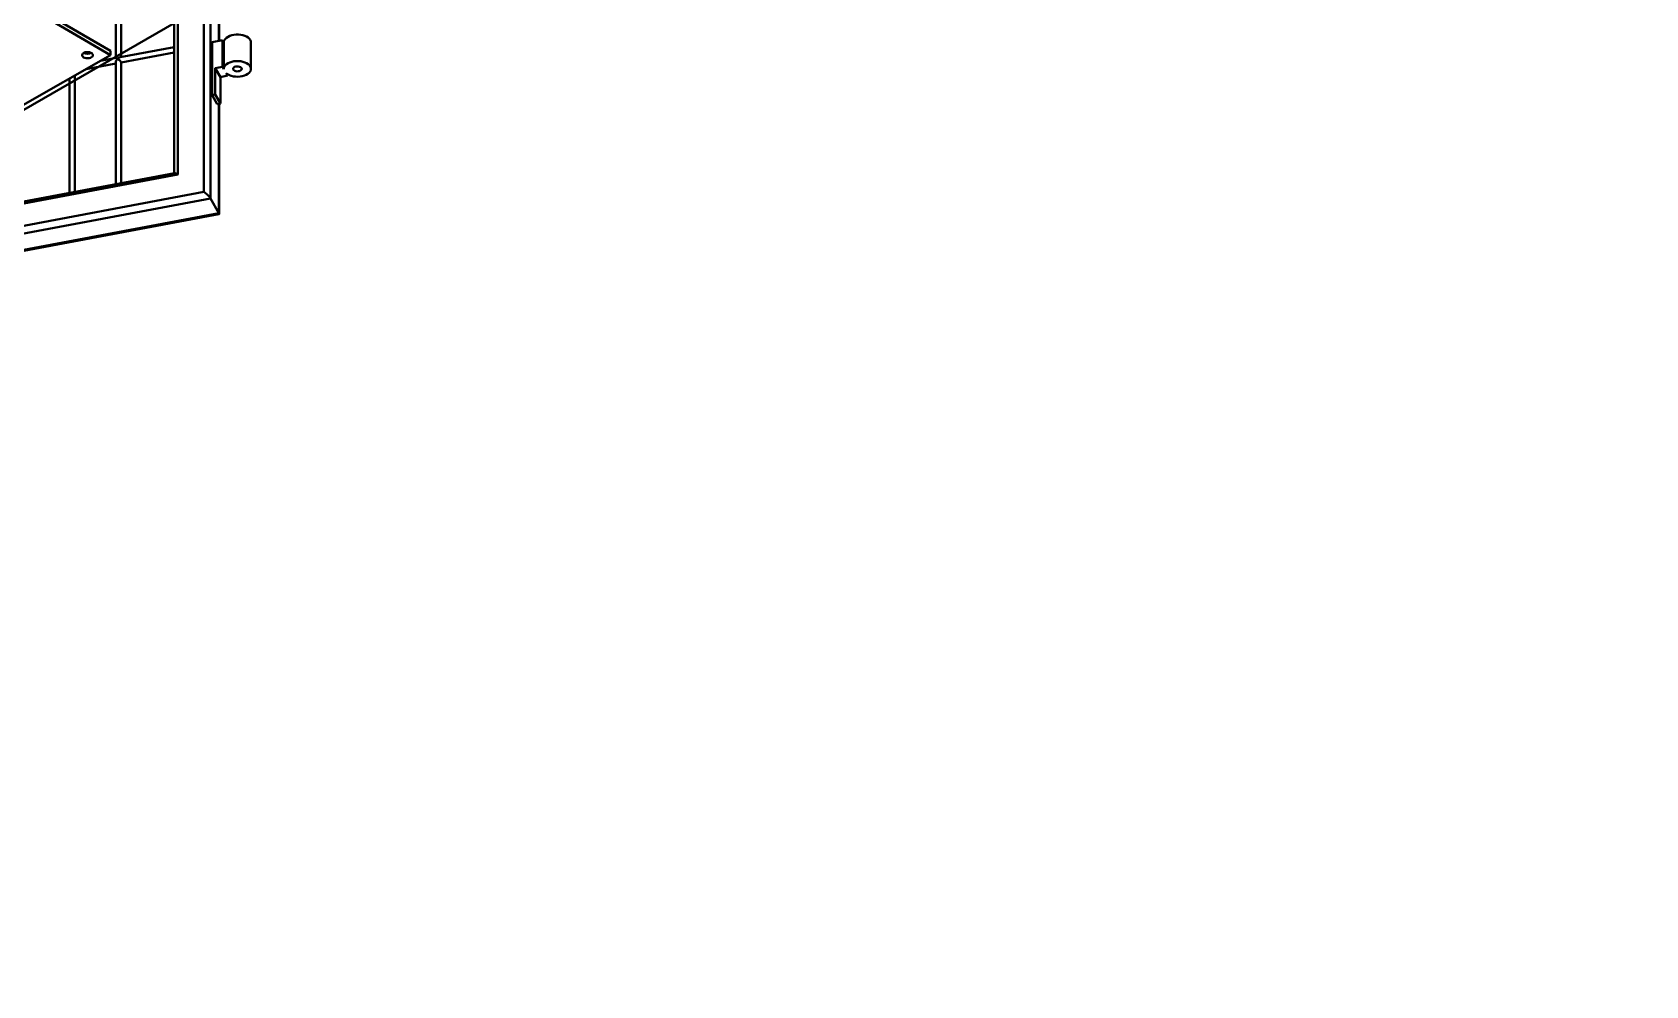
# Model space of a CAD drawing. Header units: millimetres. Extents: x 0 to 297, y 0 to 210.
# Drawn here: x 226.64 to 241.54, y 72.21 to 81.01 of the extents above; entities that cross this region are included whole.
import ezdxf

# ---------------------------------------------------------------- set-up
doc = ezdxf.new("R2010")
doc.units = ezdxf.units.MM
doc.layers.add('轮廓实线层', color=7, linetype='Continuous', lineweight=40)

msp = doc.modelspace()

# ---------------------------------------------------------------- linework, layer by layer
at = {"layer": '轮廓实线层', "color": 7, "linetype": 'Continuous', "lineweight": 40}
for p, q in [((212.5478, 72.2072), (241.5392, 88.9436)), ((228.3626, 80.9321), (228.3626, 82.5985)), ((227.9475, 82.3617), (227.9475, 79.7105)), ((227.4073, 81.909), (227.4073, 80.7734)), ((227.4573, 80.7828), (227.4573, 81.909)), ((226.5146, 81.3327), (227.3582, 80.84)), ((226.5146, 81.2919), (227.3582, 80.7992)), ((228.2982, 80.92), (228.3933, 80.9379)), ((228.3933, 80.9379), (228.3933, 80.6929)), ((228.3933, 80.9379), (228.4056, 80.916)), ((227.3582, 80.7992), (226.5048, 80.3122)), ((227.3582, 80.84), (227.3582, 80.7992)), ((227.9475, 80.8748), (227.4468, 80.7808)), ((227.4573, 80.7319), (227.9475, 80.824)), ((228.2982, 80.4301), (228.2982, 80.92)), ((228.4056, 80.9181), (228.4056, 80.6732)), ((228.6556, 80.6732), (228.6556, 80.9181)), ((227.1337, 80.6711), (227.4073, 80.7225)), ((227.4086, 80.7736), (227.2666, 80.7469)), ((227.4073, 80.7332), (227.4073, 79.6091)), ((227.4573, 79.6184), (227.4573, 80.7332)), ((228.3933, 80.6929), (228.3268, 80.6804)), ((228.3268, 80.6804), (228.3268, 80.4354)), ((228.3268, 80.6804), (228.3732, 80.5981)), ((228.3933, 80.6929), (228.4057, 80.6709)), ((228.4274, 80.6325), (228.4397, 80.6106)), ((226.9794, 80.5831), (226.9794, 79.5287)), ((227.0294, 79.5381), (227.0294, 80.6116)), ((228.4397, 80.6106), (228.3732, 80.5981)), ((228.3732, 80.5981), (228.3732, 80.3531)), ((228.4397, 80.6236), (228.4397, 80.6106)), ((228.3268, 80.4354), (228.2982, 80.4301)), ((228.2982, 80.4301), (228.3446, 80.3477)), ((228.3268, 80.4354), (228.3732, 80.3531)), ((228.3732, 80.3531), (228.3446, 80.3477)), ((228.3626, 79.3335), (228.3626, 80.3511)), ((227.982, 79.6965), (220.4127, 78.2745)), ((227.9501, 79.711), (220.4571, 78.3034)), ((228.2828, 79.4777), (220.1429, 77.9485)), ((220.175, 78.0257), (228.2197, 79.537)), ((228.2828, 79.4777), (228.3601, 79.3404)), ((220.2203, 77.8113), (228.3601, 79.3404)), ((220.2389, 77.8047), (228.36, 79.3304))]:
    msp.add_line(p, q, dxfattribs=at)
at = {"layer": '轮廓实线层', "color": 8, "linetype": 'Continuous', "lineweight": 40}
for p, q in [((228.3601, 80.9316), (228.3601, 82.5971)), ((228.2197, 79.537), (228.2197, 82.517)), ((228.2828, 82.553), (228.2828, 79.4777)), ((227.982, 82.3814), (227.982, 79.6965)), ((228.3601, 79.3404), (228.3601, 80.3506))]:
    msp.add_line(p, q, dxfattribs=at)
at = {"layer": '轮廓实线层', "color": 7, "linetype": 'Continuous', "lineweight": 40, "flags": 128}
for points in [[(228.6556, 80.9181), (228.6543, 80.9287), (228.6495, 80.9405), (228.6414, 80.9516), (228.6301, 80.9619), (228.616, 80.9708), (228.5995, 80.9783), (228.5811, 80.9842), (228.5613, 80.9881), (228.5406, 80.9901), (228.5196, 80.99), (228.4989, 80.9879), (228.4791, 80.9839), (228.4608, 80.978), (228.4444, 80.9704), (228.4305, 80.9613), (228.4194, 80.951), (228.4114, 80.9398), (228.4068, 80.928), (228.4056, 80.9181)], [(227.1105, 80.7796), (227.1024, 80.7859), (227.0974, 80.7932), (227.0961, 80.8011), (227.0985, 80.8088), (227.1044, 80.8159), (227.1134, 80.8218), (227.1249, 80.8261), (227.1379, 80.8284), (227.1515, 80.8286), (227.1647, 80.8267), (227.1765, 80.8228), (227.1861, 80.8172), (227.1927, 80.8104), (227.1958, 80.8027), (227.1953, 80.7948), (227.1911, 80.7874), (227.1836, 80.7808), (227.1733, 80.7757), (227.1609, 80.7724), (227.1475, 80.7711), (227.134, 80.7719), (227.1213, 80.7748), (227.1105, 80.7796)], [(228.4274, 80.6325), (228.4406, 80.6231), (228.4564, 80.6151), (228.4742, 80.6088), (228.4937, 80.6042), (228.5142, 80.6016), (228.5352, 80.6011), (228.556, 80.6025), (228.5761, 80.606), (228.595, 80.6113), (228.612, 80.6184), (228.6267, 80.627), (228.6387, 80.6369), (228.6477, 80.6479), (228.6534, 80.6596), (228.6556, 80.6716), (228.6543, 80.6837), (228.6495, 80.6955), (228.6414, 80.7067), (228.6301, 80.7169), (228.616, 80.7259), (228.5995, 80.7334), (228.5811, 80.7392), (228.5613, 80.7431), (228.5406, 80.7451), (228.5196, 80.7451), (228.4989, 80.743), (228.4791, 80.7389), (228.4608, 80.733), (228.4444, 80.7254), (228.4305, 80.7164), (228.4194, 80.7061), (228.4114, 80.6949), (228.4068, 80.683), (228.4057, 80.6709)], [(228.4926, 80.666), (228.4906, 80.6728), (228.4922, 80.6796), (228.4972, 80.6859), (228.5052, 80.691), (228.5155, 80.6945), (228.527, 80.6962), (228.5389, 80.6958), (228.5501, 80.6933), (228.5595, 80.6891), (228.5664, 80.6835), (228.5701, 80.677), (228.5703, 80.6701), (228.5669, 80.6635), (228.5604, 80.6577), (228.5512, 80.6534), (228.5401, 80.6507), (228.5283, 80.6501), (228.5166, 80.6515), (228.5062, 80.6549), (228.4979, 80.6599), (228.4926, 80.666)]]:
    msp.add_lwpolyline(points, dxfattribs=at)
at = {"layer": '轮廓实线层', "color": 7, "linetype": 'Continuous', "lineweight": 40}
msp.add_arc((227.1461, 80.8872), 0.0756, 241.93455, 297.86884, dxfattribs=at)
for centre, major_axis, ratio, start_param, end_param in [((227.4323, 80.7526), (0.0222, 0.0268), 0.428721, 0.4769667, 1.4084444), ((227.4323, 80.7526), (0.0222, 0.0268), 0.428721, 1.4084444, 2.6646259), ((227.4323, 80.7526), (0.0247, -0.0205), 0.1974296, 2.0477631, 2.9792407), ((227.4323, 80.7526), (0.0247, -0.0205), 0.1974296, 0.1623519, 2.0477631), ((227.9975, 79.669), (0.0493, -0.0409), 0.1974296, 2.0477631, 2.9792407), ((228.2352, 79.5096), (0.0493, -0.0409), 0.1974296, 0.4769667, 2.0477631), ((228.3126, 79.3723), (0.0493, -0.0409), 0.1974296, 6.1208334, 6.760152)]:
    msp.add_ellipse(centre, major_axis=major_axis, ratio=ratio, start_param=start_param, end_param=end_param, dxfattribs=at)

doc.saveas('drawing.dxf')
